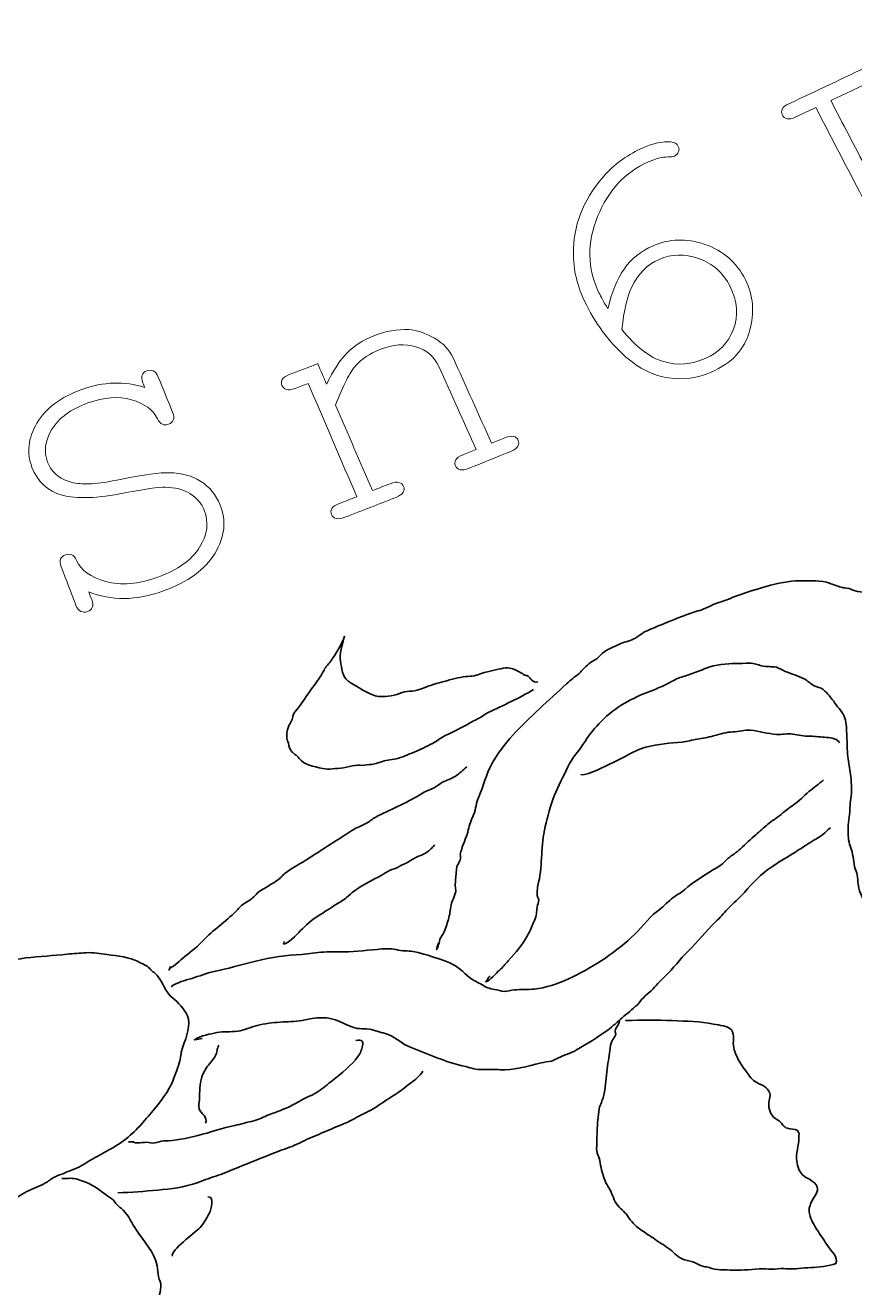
# Model space of a CAD drawing. Header units: millimetres. Extents: x 303.9 to 374.2, y -244.7 to -222.4.
# Drawn here: x 354.12 to 358.68, y -234.69 to -227.77 of the extents above; entities that cross this region are included whole.
import ezdxf

# ---------------------------------------------------------------- set-up
doc = ezdxf.new("R2010")
doc.units = ezdxf.units.MM
doc.header["$MEASUREMENT"] = 0
doc.layers.add('Bottom', color=7, linetype='Continuous', lineweight=0)

# ---------------------------------------------------------------- blocks, each defined once
blk = doc.blocks.new('Block_0')
at = {"layer": 'Bottom', "color": 18, "lineweight": 18, "true_color": 0x000000}
for points, knots in [([(358.7799, -228.6285), (358.8522, -228.7669), (358.9245, -228.9053), (358.9968, -229.0436), (359.0926, -228.9984), (359.1883, -228.9529), (359.2838, -228.907), (359.3038, -228.8974), (359.3198, -228.894), (359.3318, -228.8962), (359.344, -228.899), (359.3531, -228.9053), (359.3588, -228.9163), (359.3644, -228.9265), (359.3646, -228.9372), (359.3596, -228.9483), (359.3549, -228.9594), (359.3422, -228.9698), (359.3223, -228.9793), (359.161, -229.0567), (358.9994, -229.1331), (358.8375, -229.2086), (358.8174, -229.2178), (358.8014, -229.2213), (358.789, -229.2182), (358.7769, -229.2154), (358.768, -229.2086), (358.7627, -229.1983), (358.7567, -229.1873), (358.7568, -229.1767), (358.762, -229.1657), (358.7673, -229.1554), (358.7799, -229.1452), (358.8, -229.1359), (358.8376, -229.1183), (358.8753, -229.1008), (358.9129, -229.0831), (358.7629, -228.7945), (358.6129, -228.506), (358.4629, -228.2175), (358.4262, -228.2347), (358.3894, -228.252), (358.3525, -228.2691), (358.333, -228.2782), (358.3172, -228.2817), (358.3054, -228.2789), (358.2933, -228.2762), (358.2846, -228.2691), (358.2791, -228.2582), (358.2736, -228.2472), (358.2737, -228.2359), (358.2795, -228.2237), (358.2837, -228.2145), (358.2955, -228.2056), (358.315, -228.1964), (358.6159, -228.0563), (358.9155, -227.9127), (359.2137, -227.7656), (359.2586, -227.848), (359.3037, -227.9303), (359.3486, -228.0128), (359.3582, -228.0299), (359.3608, -228.0441), (359.357, -228.0553), (359.3533, -228.0666), (359.3453, -228.075), (359.3339, -228.0808), (359.3214, -228.0871), (359.3092, -228.0881), (359.2976, -228.0846), (359.286, -228.081), (359.2749, -228.0706), (359.2659, -228.0535), (359.2341, -227.995), (359.2023, -227.9365), (359.1705, -227.878), (358.9626, -227.9799), (358.7541, -228.0802), (358.5449, -228.1789), (358.6106, -228.3046), (358.6763, -228.4303), (358.742, -228.556), (358.8409, -228.5094), (358.9397, -228.4624), (359.0382, -228.415), (359.0238, -228.3878), (359.0093, -228.3606), (358.9948, -228.3333), (358.9857, -228.316), (358.9829, -228.3019), (358.9868, -228.2907), (358.9908, -228.2794), (358.9988, -228.2708), (359.0112, -228.2649), (359.0228, -228.2592), (359.0347, -228.2582), (359.0466, -228.2619), (359.0584, -228.2656), (359.0689, -228.2761), (359.0781, -228.2932), (359.12, -228.3716), (359.162, -228.4501), (359.204, -228.5285), (359.2131, -228.5457), (359.2157, -228.5601), (359.2119, -228.5712), (359.2079, -228.5823), (359.2002, -228.5911), (359.1882, -228.5966), (359.1756, -228.6027), (359.1637, -228.6039), (359.1517, -228.6002), (359.14, -228.5966), (359.1291, -228.586), (359.1202, -228.5689), (359.1057, -228.5417), (359.0911, -228.5145), (359.0767, -228.4873), (358.9779, -228.5347), (358.8789, -228.5818), (358.7799, -228.6285)], [0, 0, 0, 0, 1, 1, 1, 2, 2, 2, 3, 3, 3, 4, 4, 4, 5, 5, 5, 6, 6, 6, 7, 7, 7, 8, 8, 8, 9, 9, 9, 10, 10, 10, 11, 11, 11, 12, 12, 12, 13, 13, 13, 14, 14, 14, 15, 15, 15, 16, 16, 16, 17, 17, 17, 18, 18, 18, 19, 19, 19, 20, 20, 20, 21, 21, 21, 22, 22, 22, 23, 23, 23, 24, 24, 24, 25, 25, 25, 26, 26, 26, 27, 27, 27, 28, 28, 28, 29, 29, 29, 30, 30, 30, 31, 31, 31, 32, 32, 32, 33, 33, 33, 34, 34, 34, 35, 35, 35, 36, 36, 36, 37, 37, 37, 38, 38, 38, 39, 39, 39, 40, 40, 40, 40]), ([(357.321, -229.3218), (357.3411, -229.2322), (357.3706, -229.1596), (357.4101, -229.1035), (357.4491, -229.0478), (357.5021, -229.0051), (357.5692, -228.9757), (357.6578, -228.9368), (357.7526, -228.9344), (357.8533, -228.9683), (357.9543, -229.0028), (358.0285, -229.0669), (358.076, -229.1623), (358.1195, -229.2493), (358.1274, -229.3435), (358.0993, -229.444), (358.0713, -229.5451), (358.001, -229.6205), (357.8884, -229.6698), (357.8151, -229.7021), (357.737, -229.7123), (357.6542, -229.7009), (357.5721, -229.6892), (357.493, -229.6507), (357.4181, -229.5847), (357.3248, -229.5026), (357.2498, -229.4), (357.1914, -229.2769), (357.1475, -229.1844), (357.1279, -229.0894), (357.1317, -228.9918), (357.1342, -228.9167), (357.1511, -228.8448), (357.1811, -228.7752), (357.2117, -228.7063), (357.2547, -228.6417), (357.3099, -228.5815), (357.3659, -228.5217), (357.4335, -228.4737), (357.5147, -228.4377), (357.5696, -228.4134), (357.6201, -228.4029), (357.6665, -228.4062), (357.6865, -228.4078), (357.7004, -228.4159), (357.7073, -228.4305), (357.7126, -228.441), (357.7132, -228.4513), (357.7094, -228.4612), (357.7055, -228.471), (357.698, -228.4784), (357.6869, -228.4834), (357.6783, -228.4872), (357.667, -228.4888), (357.6521, -228.4882), (357.6195, -228.4887), (357.5833, -228.4977), (357.5434, -228.5154), (357.4157, -228.5719), (357.3229, -228.6721), (357.2645, -228.8154), (357.2055, -228.9597), (357.2077, -229.0986), (357.272, -229.234), (357.2812, -229.2533), (357.2975, -229.2825), (357.321, -229.3218)], [0, 0, 0, 0, 1, 1, 1, 2, 2, 2, 3, 3, 3, 4, 4, 4, 5, 5, 5, 6, 6, 6, 7, 7, 7, 8, 8, 8, 9, 9, 9, 10, 10, 10, 11, 11, 11, 12, 12, 12, 13, 13, 13, 14, 14, 14, 15, 15, 15, 16, 16, 16, 17, 17, 17, 18, 18, 18, 19, 19, 19, 20, 20, 20, 21, 21, 21, 22, 22, 22, 22]), ([(357.3982, -229.4357), (357.4743, -229.5313), (357.5507, -229.59), (357.6277, -229.6118), (357.704, -229.6339), (357.7801, -229.6282), (357.8547, -229.5954), (357.9302, -229.5624), (357.9819, -229.5087), (358.0105, -229.4339), (358.0381, -229.3595), (358.0325, -229.2812), (357.992, -229.1999), (357.9545, -229.1236), (357.8964, -229.0725), (357.8188, -229.0461), (357.741, -229.0196), (357.669, -229.0211), (357.6019, -229.0505), (357.5376, -229.0787), (357.4872, -229.1301), (357.4507, -229.2045), (357.4261, -229.254), (357.4091, -229.331), (357.3982, -229.4357)], [0, 0, 0, 0, 1, 1, 1, 2, 2, 2, 3, 3, 3, 4, 4, 4, 5, 5, 5, 6, 6, 6, 7, 7, 7, 8, 8, 8, 8]), ([(355.7271, -229.6228), (355.7434, -229.6606), (355.7597, -229.6983), (355.776, -229.7361), (355.8126, -229.6602), (355.8498, -229.6027), (355.8884, -229.5638), (355.9271, -229.525), (355.9765, -229.4937), (356.0357, -229.47), (356.0997, -229.4445), (356.1636, -229.4332), (356.2272, -229.4362), (356.2726, -229.439), (356.3195, -229.4548), (356.3686, -229.4834), (356.4171, -229.5123), (356.4515, -229.5478), (356.4709, -229.591), (356.5414, -229.7471), (356.6117, -229.9033), (356.6821, -230.0595), (356.7063, -230.0497), (356.7303, -230.0398), (356.7544, -230.0301), (356.7747, -230.0217), (356.7909, -230.0193), (356.8027, -230.0221), (356.8149, -230.0255), (356.823, -230.0326), (356.8282, -230.0439), (356.8328, -230.0544), (356.8327, -230.0651), (356.8271, -230.0758), (356.8214, -230.0865), (356.8083, -230.096), (356.7881, -230.1044), (356.7116, -230.1356), (356.6351, -230.1667), (356.5585, -230.1975), (356.5375, -230.206), (356.5206, -230.2086), (356.5089, -230.205), (356.4968, -230.2014), (356.4884, -230.1943), (356.4837, -230.1837), (356.4788, -230.1723), (356.4793, -230.1618), (356.4849, -230.1511), (356.4908, -230.1411), (356.5041, -230.1316), (356.5253, -230.123), (356.549, -230.1134), (356.5728, -230.1038), (356.5966, -230.0942), (356.5284, -229.9421), (356.4602, -229.7899), (356.392, -229.6377), (356.3683, -229.585), (356.3265, -229.5494), (356.267, -229.5308), (356.2072, -229.5116), (356.1409, -229.5169), (356.068, -229.546), (356.0125, -229.5681), (355.9687, -229.5972), (355.9364, -229.6333), (355.9043, -229.6693), (355.8673, -229.7415), (355.8252, -229.8502), (355.8928, -230.0068), (355.9603, -230.1634), (356.0279, -230.32), (356.0603, -230.3073), (356.0928, -230.2947), (356.1251, -230.282), (356.1455, -230.274), (356.1617, -230.2718), (356.1735, -230.2748), (356.1854, -230.2784), (356.1937, -230.2856), (356.1987, -230.2969), (356.2034, -230.3076), (356.2026, -230.3183), (356.197, -230.3289), (356.1912, -230.3396), (356.1779, -230.3487), (356.1576, -230.3568), (356.0641, -230.3935), (355.9704, -230.4299), (355.8767, -230.4659), (355.8562, -230.4739), (355.8399, -230.4758), (355.828, -230.4722), (355.816, -230.4684), (355.808, -230.4613), (355.8032, -230.4505), (355.7986, -230.4392), (355.7991, -230.4285), (355.8049, -230.418), (355.8109, -230.4081), (355.8244, -230.3987), (355.8447, -230.3909), (355.8771, -230.3784), (355.9096, -230.3659), (355.942, -230.3534), (355.853, -230.1461), (355.7642, -229.9388), (355.6752, -229.7315), (355.6514, -229.7407), (355.6275, -229.7499), (355.6036, -229.7591), (355.5835, -229.7668), (355.5674, -229.7689), (355.5557, -229.7651), (355.5439, -229.7611), (355.5357, -229.7538), (355.5308, -229.7424), (355.5263, -229.7317), (355.5269, -229.7211), (355.5325, -229.7106), (355.5383, -229.7001), (355.5511, -229.691), (355.5712, -229.6832), (355.6232, -229.6632), (355.6753, -229.6431), (355.7271, -229.6228)], [0, 0, 0, 0, 1, 1, 1, 2, 2, 2, 3, 3, 3, 4, 4, 4, 5, 5, 5, 6, 6, 6, 7, 7, 7, 8, 8, 8, 9, 9, 9, 10, 10, 10, 11, 11, 11, 12, 12, 12, 13, 13, 13, 14, 14, 14, 15, 15, 15, 16, 16, 16, 17, 17, 17, 18, 18, 18, 19, 19, 19, 20, 20, 20, 21, 21, 21, 22, 22, 22, 23, 23, 23, 24, 24, 24, 25, 25, 25, 26, 26, 26, 27, 27, 27, 28, 28, 28, 29, 29, 29, 30, 30, 30, 31, 31, 31, 32, 32, 32, 33, 33, 33, 34, 34, 34, 35, 35, 35, 36, 36, 36, 37, 37, 37, 38, 38, 38, 39, 39, 39, 40, 40, 40, 41, 41, 41, 42, 42, 42, 42]), ([(354.7775, -229.7536), (354.7741, -229.7452), (354.7707, -229.7368), (354.7673, -229.7284), (354.7603, -229.7105), (354.7585, -229.6962), (354.7633, -229.6854), (354.7676, -229.675), (354.7761, -229.6673), (354.7891, -229.6626), (354.802, -229.6579), (354.8134, -229.6581), (354.8243, -229.663), (354.8354, -229.668), (354.8446, -229.6794), (354.8518, -229.6974), (354.878, -229.7615), (354.9042, -229.8255), (354.9303, -229.8896), (354.9377, -229.9075), (354.9388, -229.9218), (354.9343, -229.9325), (354.9296, -229.9432), (354.9212, -229.9508), (354.9084, -229.9555), (354.8963, -229.96), (354.8847, -229.96), (354.874, -229.9557), (354.8634, -229.9514), (354.8545, -229.9411), (354.8472, -229.9253), (354.8236, -229.8762), (354.7759, -229.8416), (354.7051, -229.8213), (354.6339, -229.8012), (354.5542, -229.807), (354.4656, -229.8388), (354.3721, -229.8721), (354.3062, -229.9203), (354.2679, -229.9828), (354.2293, -230.0453), (354.2214, -230.1056), (354.244, -230.1641), (354.2559, -230.1943), (354.2742, -230.219), (354.2994, -230.2382), (354.3247, -230.2574), (354.3529, -230.27), (354.385, -230.2765), (354.4166, -230.2825), (354.4508, -230.2849), (354.487, -230.2823), (354.5234, -230.2803), (354.5782, -230.2718), (354.6515, -230.2571), (354.7745, -230.2323), (354.8614, -230.2202), (354.9125, -230.2214), (354.981, -230.2233), (355.0385, -230.2391), (355.0858, -230.2694), (355.1332, -230.2997), (355.1682, -230.3427), (355.1913, -230.3989), (355.2266, -230.4851), (355.2173, -230.5733), (355.1632, -230.6628), (355.1092, -230.7529), (355.0144, -230.8221), (354.88, -230.8704), (354.729, -230.9246), (354.5917, -230.9259), (354.4695, -230.8748), (354.4751, -230.8892), (354.4807, -230.9037), (354.4863, -230.9182), (354.4933, -230.9364), (354.4941, -230.9508), (354.4893, -230.9613), (354.4843, -230.972), (354.4755, -230.9795), (354.4624, -230.984), (354.4499, -230.9884), (354.4382, -230.988), (354.4268, -230.9831), (354.4155, -230.9782), (354.4063, -230.9665), (354.3994, -230.9485), (354.3724, -230.8785), (354.3456, -230.8085), (354.3186, -230.7385), (354.3114, -230.7199), (354.3101, -230.7052), (354.3153, -230.6945), (354.3199, -230.6841), (354.329, -230.6765), (354.3419, -230.6719), (354.3543, -230.6677), (354.3656, -230.6677), (354.3767, -230.6721), (354.387, -230.6766), (354.3961, -230.6869), (354.403, -230.703), (354.428, -230.7572), (354.4812, -230.7961), (354.5632, -230.8187), (354.6455, -230.8419), (354.7412, -230.8336), (354.8499, -230.7946), (354.9586, -230.7556), (355.0347, -230.7007), (355.0787, -230.6304), (355.122, -230.5603), (355.1305, -230.4926), (355.1042, -230.428), (355.0881, -230.3885), (355.062, -230.358), (355.0254, -230.3353), (354.9891, -230.3135), (354.9439, -230.3019), (354.8897, -230.301), (354.852, -230.3003), (354.7783, -230.311), (354.6686, -230.3324), (354.5181, -230.3623), (354.403, -230.3661), (354.3235, -230.3448), (354.2438, -230.3234), (354.189, -230.2722), (354.158, -230.1921), (354.1273, -230.1126), (354.1365, -230.0318), (354.1852, -229.9496), (354.234, -229.8675), (354.3164, -229.8057), (354.4325, -229.7641), (354.5507, -229.7218), (354.6651, -229.7182), (354.7775, -229.7536)], [0, 0, 0, 0, 1, 1, 1, 2, 2, 2, 3, 3, 3, 4, 4, 4, 5, 5, 5, 6, 6, 6, 7, 7, 7, 8, 8, 8, 9, 9, 9, 10, 10, 10, 11, 11, 11, 12, 12, 12, 13, 13, 13, 14, 14, 14, 15, 15, 15, 16, 16, 16, 17, 17, 17, 18, 18, 18, 19, 19, 19, 20, 20, 20, 21, 21, 21, 22, 22, 22, 23, 23, 23, 24, 24, 24, 25, 25, 25, 26, 26, 26, 27, 27, 27, 28, 28, 28, 29, 29, 29, 30, 30, 30, 31, 31, 31, 32, 32, 32, 33, 33, 33, 34, 34, 34, 35, 35, 35, 36, 36, 36, 37, 37, 37, 38, 38, 38, 39, 39, 39, 40, 40, 40, 41, 41, 41, 42, 42, 42, 43, 43, 43, 44, 44, 44, 45, 45, 45, 46, 46, 46, 46])]:
    blk.add_open_spline(points, degree=3, knots=knots, dxfattribs=at)

msp = doc.modelspace()

# ---------------------------------------------------------------- linework, layer by layer
at = {"layer": 'Bottom', "color": 18, "lineweight": 35, "true_color": 0x000000}
for points, knots in [([(359.6813, -232.8303), (359.6521, -232.83), (359.6428, -232.8141), (359.6244, -232.8025), (359.6105, -232.7937), (359.5919, -232.7889), (359.5787, -232.7793), (359.5659, -232.77), (359.5542, -232.7597), (359.5394, -232.7514), (359.5173, -232.7391), (359.5108, -232.723), (359.496, -232.7048), (359.4859, -232.6924), (359.47, -232.6878), (359.4591, -232.6761), (359.4445, -232.6604), (359.4384, -232.649), (359.4203, -232.6371), (359.4041, -232.6264), (359.4004, -232.6073), (359.388, -232.5936), (359.3726, -232.5764), (359.3452, -232.5745), (359.3293, -232.557), (359.3181, -232.5446), (359.3019, -232.5394), (359.2914, -232.5262), (359.2805, -232.5126), (359.271, -232.4981), (359.2598, -232.4851), (359.2361, -232.4573), (359.2449, -232.4135), (359.2359, -232.3777), (359.2268, -232.3413), (359.2137, -232.3055), (359.2031, -232.2695), (359.1978, -232.2516), (359.1845, -232.2393), (359.1759, -232.2233), (359.1654, -232.2039), (359.1694, -232.1791), (359.1629, -232.1574), (359.1577, -232.1399), (359.1558, -232.1194), (359.1486, -232.103), (359.1422, -232.0882), (359.1272, -232.078), (359.1205, -232.0632), (359.113, -232.0463), (359.1176, -232.0241), (359.1166, -232.0046), (359.1153, -231.9807), (359.1141, -231.9557), (359.1148, -231.931), (359.1162, -231.8851), (359.1356, -231.8354), (359.1442, -231.788), (359.1532, -231.7384), (359.1807, -231.6868), (359.1959, -231.6363), (359.223, -231.5458), (359.2235, -231.454), (359.1977, -231.3801), (359.1745, -231.3138), (359.1551, -231.2441), (359.1441, -231.1712), (359.1383, -231.1331), (359.1311, -231.0991), (359.1103, -231.068), (359.091, -231.0393), (359.0773, -230.999), (359.0473, -230.9788), (359.0329, -230.9691), (359.0227, -230.959), (359.0095, -230.9476), (358.9927, -230.9332), (358.9747, -230.9294), (358.9503, -230.9242), (358.904, -230.9143), (358.8687, -230.8924), (358.8191, -230.8863), (358.7695, -230.8801), (358.7185, -230.8822), (358.674, -230.8681), (358.6566, -230.8625), (358.6545, -230.8568), (358.6316, -230.8548), (358.6171, -230.8536), (358.613, -230.853), (358.6019, -230.85), (358.5781, -230.8435), (358.5587, -230.8361), (358.5377, -230.8277), (358.4967, -230.8112), (358.4266, -230.8153), (358.3743, -230.8153), (358.3154, -230.8153), (358.2549, -230.8273), (358.1907, -230.8459), (358.1343, -230.8621), (358.0809, -230.8775), (358.0242, -230.8988), (357.9967, -230.909), (357.9705, -230.9222), (357.9425, -230.93), (357.9093, -230.9392), (357.8894, -230.9511), (357.8574, -230.9653), (357.8319, -230.9765), (357.7987, -230.985), (357.7719, -230.9943), (357.7434, -231.0042), (357.7198, -231.012), (357.6911, -231.0245), (357.6393, -231.0469), (357.5869, -231.0654), (357.5357, -231.0891), (357.5098, -231.1011), (357.4882, -231.1212), (357.4628, -231.1338), (357.4363, -231.1469), (357.408, -231.1514), (357.3813, -231.1639), (357.3574, -231.1751), (357.324, -231.1885), (357.3012, -231.204), (357.2844, -231.2154), (357.2763, -231.2294), (357.2612, -231.2415), (357.2506, -231.25), (357.2365, -231.2551), (357.2256, -231.2632), (357.2014, -231.281), (357.1839, -231.3039), (357.1627, -231.3228), (357.1394, -231.3435), (357.116, -231.3584), (357.0934, -231.38), (357.0454, -231.426), (356.9937, -231.4715), (356.9452, -231.517), (356.842, -231.614), (356.7448, -231.7071), (356.6839, -231.8189), (356.6499, -231.8814), (356.6393, -231.9376), (356.6118, -231.9999), (356.5969, -232.0336), (356.5966, -232.065), (356.5833, -232.0985), (356.5712, -232.129), (356.56, -232.153), (356.5544, -232.1824), (356.5481, -232.2157), (356.5285, -232.251), (356.5187, -232.285), (356.5154, -232.2966), (356.5116, -232.3059), (356.51, -232.317), (356.513, -232.3259), (356.5129, -232.3359), (356.5098, -232.3468), (356.5045, -232.3569), (356.4992, -232.367), (356.4939, -232.3771), (356.4867, -232.4017), (356.4881, -232.4277), (356.4847, -232.4519), (356.483, -232.4638), (356.4832, -232.4769), (356.4828, -232.4883), (356.4824, -232.4974), (356.4868, -232.5118), (356.4849, -232.521), (356.4794, -232.5489), (356.4607, -232.5762), (356.4577, -232.6044), (356.4548, -232.6316), (356.4505, -232.6558), (356.442, -232.6837), (356.4338, -232.7105), (356.4283, -232.7341), (356.409, -232.7626), (356.3904, -232.7901), (356.3955, -232.8124), (356.3804, -232.8387), (356.3804, -232.8277), (356.3876, -232.8168), (356.3867, -232.8063)], [0, 0, 0, 0, 1, 1, 1, 2, 2, 2, 3, 3, 3, 4, 4, 4, 5, 5, 5, 6, 6, 6, 7, 7, 7, 8, 8, 8, 9, 9, 9, 10, 10, 10, 11, 11, 11, 12, 12, 12, 13, 13, 13, 14, 14, 14, 15, 15, 15, 16, 16, 16, 17, 17, 17, 18, 18, 18, 19, 19, 19, 20, 20, 20, 21, 21, 21, 22, 22, 22, 23, 23, 23, 24, 24, 24, 25, 25, 25, 26, 26, 26, 27, 27, 27, 28, 28, 28, 29, 29, 29, 30, 30, 30, 31, 31, 31, 32, 32, 32, 33, 33, 33, 34, 34, 34, 35, 35, 35, 36, 36, 36, 37, 37, 37, 38, 38, 38, 39, 39, 39, 40, 40, 40, 41, 41, 41, 42, 42, 42, 43, 43, 43, 44, 44, 44, 45, 45, 45, 46, 46, 46, 47, 47, 47, 48, 48, 48, 49, 49, 49, 50, 50, 50, 51, 51, 51, 52, 52, 52, 53, 53, 53, 54, 54, 54, 55, 55, 55, 56, 56, 56, 57, 57, 57, 58, 58, 58, 59, 59, 59, 60, 60, 60, 61, 61, 61, 62, 62, 62, 63, 63, 63, 63]), ([(356.9369, -231.3701), (356.9057, -231.3773), (356.897, -231.3472), (356.8823, -231.338), (356.875, -231.3335), (356.8659, -231.3342), (356.8582, -231.329), (356.8507, -231.324), (356.8452, -231.3205), (356.8366, -231.3159), (356.8178, -231.3057), (356.7994, -231.2945), (356.7712, -231.2929), (356.7414, -231.2911), (356.6952, -231.3077), (356.6604, -231.3139), (356.6351, -231.3184), (356.6137, -231.3294), (356.5881, -231.3357), (356.5723, -231.3396), (356.5556, -231.339), (356.541, -231.3405), (356.503, -231.3446), (356.4621, -231.3565), (356.4209, -231.367), (356.3862, -231.3759), (356.3475, -231.3882), (356.3119, -231.4017), (356.2926, -231.409), (356.2777, -231.4145), (356.2593, -231.4182), (356.2397, -231.4222), (356.2238, -231.42), (356.2045, -231.4245), (356.1862, -231.4287), (356.1659, -231.4398), (356.1469, -231.4434), (356.1268, -231.4471), (356.1021, -231.4499), (356.0838, -231.4507), (356.0531, -231.4519), (356.0282, -231.442), (356.0079, -231.4324), (355.9875, -231.4228), (355.9693, -231.4109), (355.9514, -231.3998), (355.9328, -231.3882), (355.9118, -231.3778), (355.8942, -231.3651), (355.8616, -231.3414), (355.8597, -231.2943), (355.8522, -231.2565), (355.8446, -231.2183), (355.8619, -231.1682), (355.8746, -231.1195), (355.8642, -231.1509), (355.8427, -231.1887), (355.8214, -231.2222), (355.8098, -231.2405), (355.7955, -231.26), (355.7803, -231.2783), (355.7629, -231.2992), (355.7594, -231.3107), (355.7476, -231.3306), (355.7301, -231.3601), (355.7037, -231.3938), (355.6819, -231.4244), (355.6569, -231.4594), (355.6345, -231.495), (355.6059, -231.5297), (355.5867, -231.5531), (355.5947, -231.5527), (355.5868, -231.5754), (355.5816, -231.5903), (355.5691, -231.606), (355.5643, -231.6209), (355.5557, -231.6472), (355.5545, -231.6744), (355.5619, -231.6933), (355.5687, -231.7109), (355.5683, -231.7284), (355.579, -231.7446), (355.5916, -231.7637), (355.6126, -231.7719), (355.626, -231.7899), (355.6514, -231.8242), (355.7027, -231.8334), (355.7549, -231.8449), (355.7877, -231.8521), (355.8268, -231.8451), (355.869, -231.8405), (355.8896, -231.8382), (355.9127, -231.8302), (355.9323, -231.8278), (355.9505, -231.8255), (355.9638, -231.8297), (355.9838, -231.8263), (356.0017, -231.8232), (356.0203, -231.8242), (356.0386, -231.8198), (356.0651, -231.8133), (356.0852, -231.8032), (356.1119, -231.7996), (356.1423, -231.7955), (356.1742, -231.7906), (356.2068, -231.776), (356.241, -231.7607), (356.2734, -231.7512), (356.3066, -231.7329), (356.324, -231.7232), (356.34, -231.7169), (356.3579, -231.7076), (356.3836, -231.6943), (356.4054, -231.675), (356.4317, -231.6628), (356.4688, -231.6455), (356.5087, -231.6255), (356.5459, -231.6046), (356.5695, -231.5912), (356.59, -231.5809), (356.6142, -231.5681), (356.6315, -231.5591), (356.6466, -231.5462), (356.6639, -231.5377), (356.7466, -231.4968), (356.8323, -231.4615), (356.9127, -231.4107)], [0, 0, 0, 0, 1, 1, 1, 2, 2, 2, 3, 3, 3, 4, 4, 4, 5, 5, 5, 6, 6, 6, 7, 7, 7, 8, 8, 8, 9, 9, 9, 10, 10, 10, 11, 11, 11, 12, 12, 12, 13, 13, 13, 14, 14, 14, 15, 15, 15, 16, 16, 16, 17, 17, 17, 18, 18, 18, 19, 19, 19, 20, 20, 20, 21, 21, 21, 22, 22, 22, 23, 23, 23, 24, 24, 24, 25, 25, 25, 26, 26, 26, 27, 27, 27, 28, 28, 28, 29, 29, 29, 30, 30, 30, 31, 31, 31, 32, 32, 32, 33, 33, 33, 34, 34, 34, 35, 35, 35, 36, 36, 36, 37, 37, 37, 38, 38, 38, 39, 39, 39, 40, 40, 40, 41, 41, 41, 42, 42, 42, 42]), ([(359.4724, -233.1333), (359.4253, -233.1339), (359.3762, -233.1346), (359.3345, -233.1263), (359.3131, -233.122), (359.2973, -233.106), (359.2813, -233.0962), (359.2673, -233.0876), (359.2535, -233.0793), (359.2394, -233.0709), (359.2101, -233.0535), (359.1756, -233.0402), (359.1444, -233.025), (359.1092, -233.0079), (359.0773, -232.9876), (359.0411, -232.9722), (359.0062, -232.9573), (358.9854, -232.9308), (358.9519, -232.915), (358.9199, -232.8999), (358.8923, -232.8784), (358.8655, -232.8594), (358.8093, -232.8197), (358.7632, -232.7753), (358.7501, -232.7073), (358.744, -232.6752), (358.7344, -232.6436), (358.7328, -232.6103), (358.7309, -232.5693), (358.7096, -232.5388), (358.6991, -232.5022), (358.6904, -232.4721), (358.6964, -232.4359), (358.6842, -232.4083), (358.6697, -232.3754), (358.6712, -232.3384), (358.662, -232.3033), (358.6541, -232.2728), (358.6416, -232.2471), (358.6405, -232.2135), (358.6391, -232.1747), (358.6418, -232.1378), (358.6474, -232.0978), (358.6497, -232.0818), (358.6506, -232.0638), (358.6507, -232.0481), (358.6508, -232.031), (358.6561, -232.0133), (358.6572, -231.9963), (358.6596, -231.9577), (358.6584, -231.9136), (358.6529, -231.8769), (358.6481, -231.8453), (358.6429, -231.8127), (358.639, -231.7801), (358.6346, -231.7429), (358.6353, -231.7051), (358.633, -231.6673), (358.631, -231.6344), (358.6324, -231.5976), (358.623, -231.5679), (358.6136, -231.5381), (358.585, -231.5119), (358.568, -231.4864), (358.5494, -231.4584), (358.5277, -231.4339), (358.5023, -231.4116), (358.4904, -231.4012), (358.4682, -231.3977), (358.453, -231.3904), (358.4314, -231.38), (358.4203, -231.3635), (358.399, -231.3531), (358.3656, -231.3368), (358.3295, -231.3257), (358.2938, -231.3117), (358.2775, -231.3053), (358.2639, -231.2932), (358.246, -231.2891), (358.2208, -231.2833), (358.1909, -231.2888), (358.1656, -231.2818), (358.1416, -231.2752), (358.1268, -231.2671), (358.0987, -231.2673), (358.0733, -231.2674), (358.0476, -231.2682), (358.0222, -231.2684), (357.9753, -231.2686), (357.9117, -231.2746), (357.8604, -231.2948), (357.8331, -231.3055), (357.8056, -231.3153), (357.7785, -231.3258), (357.7554, -231.3348), (357.73, -231.3401), (357.7081, -231.3491), (357.6824, -231.3598), (357.6575, -231.3768), (357.6315, -231.388), (357.6051, -231.3994), (357.5826, -231.4109), (357.5551, -231.421), (357.4532, -231.4584), (357.3605, -231.5074), (357.285, -231.5859), (357.2495, -231.623), (357.2198, -231.6549), (357.1954, -231.6962), (357.167, -231.7443), (357.1226, -231.788), (357.1007, -231.8362), (357.077, -231.8886), (357.0472, -231.9421), (357.0265, -231.9943), (357.0037, -232.0517), (356.9919, -232.1078), (356.9772, -232.1639), (356.9494, -232.2705), (356.9643, -232.365), (356.9404, -232.4696), (356.9354, -232.4917), (356.9307, -232.521), (356.9323, -232.5419), (356.933, -232.5508), (356.941, -232.557), (356.9413, -232.5661), (356.9416, -232.578), (356.9337, -232.5933), (356.9321, -232.6058), (356.9286, -232.6317), (356.9299, -232.6513), (356.9173, -232.6794), (356.9047, -232.7074), (356.8952, -232.7336), (356.8799, -232.7614), (356.8511, -232.8136), (356.8165, -232.8525), (356.7731, -232.901), (356.7566, -232.9195), (356.7436, -232.9362), (356.7243, -232.9535), (356.7083, -232.9677), (356.6702, -233.0105), (356.6514, -233.0167), (356.6582, -233.0047), (356.6636, -232.9936), (356.6744, -232.9827)], [0, 0, 0, 0, 1, 1, 1, 2, 2, 2, 3, 3, 3, 4, 4, 4, 5, 5, 5, 6, 6, 6, 7, 7, 7, 8, 8, 8, 9, 9, 9, 10, 10, 10, 11, 11, 11, 12, 12, 12, 13, 13, 13, 14, 14, 14, 15, 15, 15, 16, 16, 16, 17, 17, 17, 18, 18, 18, 19, 19, 19, 20, 20, 20, 21, 21, 21, 22, 22, 22, 23, 23, 23, 24, 24, 24, 25, 25, 25, 26, 26, 26, 27, 27, 27, 28, 28, 28, 29, 29, 29, 30, 30, 30, 31, 31, 31, 32, 32, 32, 33, 33, 33, 34, 34, 34, 35, 35, 35, 36, 36, 36, 37, 37, 37, 38, 38, 38, 39, 39, 39, 40, 40, 40, 41, 41, 41, 42, 42, 42, 43, 43, 43, 44, 44, 44, 45, 45, 45, 46, 46, 46, 47, 47, 47, 48, 48, 48, 49, 49, 49, 49]), ([(358.5927, -231.7037), (358.5872, -231.6843), (358.5457, -231.6752), (358.5222, -231.6741), (358.4919, -231.6726), (358.4637, -231.6681), (358.4328, -231.6681), (358.3953, -231.6682), (358.3687, -231.6618), (358.3353, -231.6561), (358.3079, -231.6514), (358.2751, -231.6604), (358.2477, -231.658), (358.1982, -231.6537), (358.1529, -231.6404), (358.1038, -231.6348), (358.0734, -231.6313), (358.0389, -231.6429), (358.007, -231.644), (357.9713, -231.6451), (357.9394, -231.6557), (357.9017, -231.666), (357.8681, -231.6751), (357.843, -231.6797), (357.811, -231.6839), (357.7832, -231.6876), (357.7556, -231.6988), (357.7281, -231.7005), (357.6626, -231.7044), (357.5991, -231.7105), (357.5296, -231.7287), (357.4673, -231.745), (357.4077, -231.7862), (357.3495, -231.8119), (357.2972, -231.835), (357.2254, -231.8778), (357.1728, -231.8802)], [0, 0, 0, 0, 1, 1, 1, 2, 2, 2, 3, 3, 3, 4, 4, 4, 5, 5, 5, 6, 6, 6, 7, 7, 7, 8, 8, 8, 9, 9, 9, 10, 10, 10, 11, 11, 11, 12, 12, 12, 12]), ([(356.5458, -231.8359), (356.5232, -231.8549), (356.5083, -231.8719), (356.4813, -231.8882), (356.4583, -231.9021), (356.4363, -231.9079), (356.413, -231.9203), (356.3968, -231.9288), (356.3824, -231.9433), (356.3661, -231.9513), (356.343, -231.9626), (356.3269, -231.9654), (356.3035, -231.9799), (356.2238, -232.0294), (356.1403, -232.0664), (356.058, -232.1047), (356.0422, -232.1121), (356.0225, -232.1278), (356.0076, -232.1374), (355.9834, -232.1531), (355.9708, -232.1579), (355.9466, -232.1683), (355.9173, -232.1807), (355.8887, -232.2029), (355.8615, -232.2203), (355.7937, -232.2636), (355.726, -232.3069), (355.6582, -232.3502), (355.6245, -232.3717), (355.5802, -232.3943), (355.5494, -232.4192), (355.533, -232.4325), (355.5247, -232.4453), (355.5067, -232.4579), (355.4906, -232.4691), (355.4726, -232.4794), (355.456, -232.49), (355.4391, -232.5009), (355.4136, -232.5134), (355.3985, -232.5263), (355.3868, -232.5362), (355.3801, -232.5475), (355.3682, -232.5573), (355.3496, -232.5725), (355.3266, -232.581), (355.3082, -232.5975), (355.2941, -232.61), (355.2823, -232.6267), (355.2684, -232.6393), (355.2074, -232.6948), (355.1422, -232.742), (355.0854, -232.801), (355.0568, -232.8308), (355.0216, -232.8597), (354.9871, -232.8851), (354.9701, -232.8976), (354.9607, -232.9105), (354.9446, -232.9234), (354.9317, -232.9338), (354.9157, -232.9365), (354.9097, -232.9512), (354.9155, -232.9439), (354.9175, -232.937), (354.9154, -232.9309)], [0, 0, 0, 0, 1, 1, 1, 2, 2, 2, 3, 3, 3, 4, 4, 4, 5, 5, 5, 6, 6, 6, 7, 7, 7, 8, 8, 8, 9, 9, 9, 10, 10, 10, 11, 11, 11, 12, 12, 12, 13, 13, 13, 14, 14, 14, 15, 15, 15, 16, 16, 16, 17, 17, 17, 18, 18, 18, 19, 19, 19, 20, 20, 20, 21, 21, 21, 21]), ([(358.5058, -231.9076), (358.4792, -231.9305), (358.452, -231.9497), (358.4253, -231.972), (358.397, -231.9956), (358.371, -232.0242), (358.3408, -232.045), (358.3141, -232.0635), (358.2957, -232.0759), (358.2726, -232.0966), (358.2496, -232.1173), (358.2212, -232.1311), (358.1982, -232.1518), (358.1769, -232.171), (358.155, -232.1892), (358.1332, -232.2083), (358.1043, -232.2335), (358.0783, -232.2593), (358.0492, -232.2854), (358.0257, -232.3066), (358.0061, -232.3191), (357.9804, -232.3383), (357.9675, -232.348), (357.9611, -232.358), (357.9495, -232.3681), (357.934, -232.3817), (357.9127, -232.3926), (357.8949, -232.4039), (357.8421, -232.4376), (357.7879, -232.4691), (357.7435, -232.509), (357.7217, -232.5285), (357.6938, -232.541), (357.6711, -232.56), (357.6431, -232.5833), (357.6212, -232.607), (357.5925, -232.6287), (357.5361, -232.6714), (357.5006, -232.7289), (357.4494, -232.7734), (357.3969, -232.819), (357.3451, -232.8613), (357.2846, -232.8999), (357.1716, -232.9722), (357.0401, -233.0419), (356.9171, -233.0556), (356.8781, -233.06), (356.8435, -233.0583), (356.8072, -233.0591), (356.79, -233.0595), (356.7682, -233.0698), (356.7516, -233.069), (356.7335, -233.0681), (356.7166, -233.0591), (356.6977, -233.0574), (356.6716, -233.055), (356.6497, -233.0439), (356.63, -233.0323), (356.607, -233.0187), (356.5806, -233.0074), (356.5603, -232.9915), (356.5262, -232.9648), (356.4988, -232.9309), (356.4537, -232.9124), (356.4015, -232.8909), (356.3469, -232.8744), (356.2892, -232.8581), (356.2645, -232.8511), (356.237, -232.8466), (356.2083, -232.8462), (356.1725, -232.8458), (356.1429, -232.8321), (356.1061, -232.8339), (356.0375, -232.8371), (355.9644, -232.8494), (355.8957, -232.8504), (355.8504, -232.851), (355.8049, -232.8517), (355.7597, -232.8522), (355.7188, -232.8526), (355.6782, -232.864), (355.6392, -232.866), (355.5612, -232.8701), (355.4697, -232.881), (355.3876, -232.9019), (355.3096, -232.9218), (355.2311, -232.9447), (355.1563, -232.9594), (355.118, -232.9669), (355.0749, -232.9859), (355.0355, -232.9971), (355.0012, -233.0067), (354.9519, -233.0189), (354.9217, -233.0434)], [0, 0, 0, 0, 1, 1, 1, 2, 2, 2, 3, 3, 3, 4, 4, 4, 5, 5, 5, 6, 6, 6, 7, 7, 7, 8, 8, 8, 9, 9, 9, 10, 10, 10, 11, 11, 11, 12, 12, 12, 13, 13, 13, 14, 14, 14, 15, 15, 15, 16, 16, 16, 17, 17, 17, 18, 18, 18, 19, 19, 19, 20, 20, 20, 21, 21, 21, 22, 22, 22, 23, 23, 23, 24, 24, 24, 25, 25, 25, 26, 26, 26, 27, 27, 27, 28, 28, 28, 29, 29, 29, 30, 30, 30, 31, 31, 31, 31]), ([(358.5431, -232.1698), (358.5255, -232.1815), (358.5163, -232.1956), (358.5007, -232.208), (358.4849, -232.2205), (358.4627, -232.2318), (358.4457, -232.2427), (358.4198, -232.2591), (358.394, -232.2757), (358.3682, -232.2922), (358.3126, -232.3277), (358.2538, -232.3615), (358.2001, -232.3994), (358.1405, -232.4413), (358.1002, -232.494), (358.0531, -232.5439), (358.0292, -232.5692), (358.0012, -232.5922), (357.9775, -232.6172), (357.9557, -232.6402), (357.9365, -232.6644), (357.9128, -232.6865), (357.8574, -232.7384), (357.8152, -232.7938), (357.7618, -232.8469), (357.7167, -232.8918), (357.6821, -232.9406), (357.634, -232.9863), (357.6068, -233.012), (357.5846, -233.0398), (357.5582, -233.0654), (357.5445, -233.0787), (357.5296, -233.0902), (357.5157, -233.1031), (357.5019, -233.1158), (357.4941, -233.1304), (357.481, -233.1432), (357.4567, -233.1668), (357.4251, -233.1898), (357.3993, -233.2134), (357.3759, -233.2349), (357.3463, -233.261), (357.3198, -233.2806), (357.2684, -233.3187), (357.2045, -233.3567), (357.1491, -233.3894), (357.1174, -233.4081), (357.0823, -233.4172), (357.0492, -233.4328), (357.0341, -233.4399), (357.0259, -233.4461), (357.0103, -233.4506), (356.9919, -233.4557), (356.9727, -233.456), (356.9537, -233.461), (356.8805, -233.4804), (356.7958, -233.5015), (356.7297, -233.498), (356.6979, -233.4963), (356.6644, -233.4962), (356.6317, -233.4975), (356.5944, -233.4989), (356.5723, -233.4887), (356.5404, -233.4815), (356.4324, -233.4573), (356.3376, -233.4149), (356.2403, -233.3767), (356.195, -233.3588), (356.1626, -233.3264), (356.1177, -233.307), (356.0931, -233.2963), (356.0596, -233.29), (356.0338, -233.2809), (356.004, -233.2703), (355.9623, -233.2774), (355.9318, -233.2689), (355.8699, -233.2517), (355.8262, -233.2112), (355.751, -233.2126), (355.7118, -233.2133), (355.6819, -233.2199), (355.6415, -233.2275), (355.6019, -233.2351), (355.5587, -233.2344), (355.5203, -233.2372), (355.4815, -233.2401), (355.4353, -233.2454), (355.3947, -233.2554), (355.3605, -233.2639), (355.3217, -233.282), (355.288, -233.2868), (355.2494, -233.2924), (355.2127, -233.2866), (355.1741, -233.2947), (355.1353, -233.3028), (355.0905, -233.3089), (355.0504, -233.3335), (355.0648, -233.332), (355.0775, -233.3318), (355.0923, -233.3264)], [0, 0, 0, 0, 1, 1, 1, 2, 2, 2, 3, 3, 3, 4, 4, 4, 5, 5, 5, 6, 6, 6, 7, 7, 7, 8, 8, 8, 9, 9, 9, 10, 10, 10, 11, 11, 11, 12, 12, 12, 13, 13, 13, 14, 14, 14, 15, 15, 15, 16, 16, 16, 17, 17, 17, 18, 18, 18, 19, 19, 19, 20, 20, 20, 21, 21, 21, 22, 22, 22, 23, 23, 23, 24, 24, 24, 25, 25, 25, 26, 26, 26, 27, 27, 27, 28, 28, 28, 29, 29, 29, 30, 30, 30, 31, 31, 31, 32, 32, 32, 33, 33, 33, 33]), ([(356.37, -232.2661), (356.3527, -232.2799), (356.3439, -232.2934), (356.3245, -232.3063), (356.3018, -232.3213), (356.2844, -232.3236), (356.2618, -232.3347), (356.2445, -232.3432), (356.2312, -232.3563), (356.213, -232.3641), (356.1938, -232.3723), (356.1802, -232.3799), (356.1614, -232.3894), (356.1427, -232.3988), (356.1269, -232.4008), (356.1081, -232.412), (356.0913, -232.4221), (356.0775, -232.4326), (356.0598, -232.4408), (356.0138, -232.462), (355.9724, -232.4865), (355.9289, -232.5161), (355.9104, -232.5287), (355.9021, -232.5396), (355.8861, -232.5533), (355.8693, -232.5676), (355.8465, -232.5795), (355.8274, -232.5917), (355.7952, -232.6123), (355.763, -232.6331), (355.7306, -232.6536), (355.6908, -232.6787), (355.6634, -232.7051), (355.6318, -232.7366), (355.6164, -232.7519), (355.5547, -232.816), (355.54, -232.8082), (355.5408, -232.8038), (355.5416, -232.7994), (355.5425, -232.795)], [0, 0, 0, 0, 1, 1, 1, 2, 2, 2, 3, 3, 3, 4, 4, 4, 5, 5, 5, 6, 6, 6, 7, 7, 7, 8, 8, 8, 9, 9, 9, 10, 10, 10, 11, 11, 11, 12, 12, 12, 13, 13, 13, 13]), ([(352.8817, -233.5208), (352.8708, -233.4877), (352.8767, -233.4472), (352.9076, -233.406), (352.9496, -233.3501), (353.007, -233.2946), (353.0757, -233.2587), (353.1031, -233.2444), (353.1335, -233.2344), (353.1614, -233.2229), (353.1963, -233.2085), (353.2256, -233.1902), (353.2584, -233.1737), (353.2727, -233.1665), (353.281, -233.1681), (353.2954, -233.1616), (353.3117, -233.1543), (353.3253, -233.1408), (353.3424, -233.1334), (353.3806, -233.1167), (353.4207, -233.102), (353.4603, -233.0851), (353.5331, -233.054), (353.607, -233.0352), (353.6807, -233.0075), (353.7535, -232.9802), (353.8283, -232.9528), (353.9008, -232.9331), (353.9778, -232.9121), (354.049, -232.8943), (354.1236, -232.885), (354.2002, -232.8754), (354.2737, -232.8733), (354.3508, -232.8639), (354.3858, -232.8597), (354.4213, -232.859), (354.456, -232.8563), (354.4986, -232.853), (354.5308, -232.8623), (354.5698, -232.8662), (354.6299, -232.8723), (354.6932, -232.8809), (354.7406, -232.9049), (354.7626, -232.916), (354.7901, -232.9262), (354.8049, -232.9436), (354.8191, -232.9602), (354.8377, -232.9708), (354.8508, -232.9877), (354.8783, -233.0234), (354.8929, -233.073), (354.9283, -233.1027), (354.9615, -233.1305), (354.994, -233.1632), (355.0113, -233.2033), (355.0309, -233.2488), (355.0085, -233.3164), (354.9863, -233.3732), (354.9754, -233.4011), (354.9771, -233.4225), (354.9699, -233.4496), (354.961, -233.4829), (354.9455, -233.5223), (354.9331, -233.5555), (354.9116, -233.6129), (354.8604, -233.6788), (354.8152, -233.7326), (354.7666, -233.7905), (354.7184, -233.848), (354.6497, -233.8955), (354.5805, -233.9434), (354.5102, -233.9747), (354.4404, -234.0184), (354.4058, -234.0401), (354.3725, -234.0491), (354.3358, -234.0654), (354.3181, -234.0733), (354.2996, -234.0788), (354.2824, -234.0871), (354.2641, -234.0959), (354.2475, -234.1121), (354.2295, -234.1218), (354.198, -234.1389), (354.1618, -234.1526), (354.1296, -234.1665), (354.1115, -234.1743), (354.0981, -234.1872), (354.0808, -234.1959), (354.062, -234.2052), (354.0453, -234.2045), (354.0276, -234.2187)], [0, 0, 0, 0, 1, 1, 1, 2, 2, 2, 3, 3, 3, 4, 4, 4, 5, 5, 5, 6, 6, 6, 7, 7, 7, 8, 8, 8, 9, 9, 9, 10, 10, 10, 11, 11, 11, 12, 12, 12, 13, 13, 13, 14, 14, 14, 15, 15, 15, 16, 16, 16, 17, 17, 17, 18, 18, 18, 19, 19, 19, 20, 20, 20, 21, 21, 21, 22, 22, 22, 23, 23, 23, 24, 24, 24, 25, 25, 25, 26, 26, 26, 27, 27, 27, 28, 28, 28, 29, 29, 29, 30, 30, 30, 30]), ([(357.4178, -233.228), (357.5042, -233.2261), (357.5921, -233.2247), (357.6744, -233.2285), (357.7505, -233.232), (357.8305, -233.2329), (357.9005, -233.2479), (357.9352, -233.2554), (357.9804, -233.2566), (357.9992, -233.2802), (358.022, -233.3089), (358.0039, -233.3437), (358.012, -233.378), (358.0188, -233.4071), (358.0316, -233.431), (358.0457, -233.4571), (358.0599, -233.4833), (358.0818, -233.5078), (358.099, -233.5343), (358.1157, -233.5601), (358.139, -233.5702), (358.1704, -233.5834), (358.1875, -233.5906), (358.1957, -233.6017), (358.2041, -233.6157), (358.2148, -233.6337), (358.2125, -233.6417), (358.2074, -233.6663), (358.1993, -233.7047), (358.2088, -233.7327), (358.2298, -233.7579), (358.239, -233.7689), (358.2527, -233.7716), (358.2636, -233.7811), (358.2799, -233.7953), (358.2826, -233.8116), (358.3069, -233.8199), (358.3227, -233.8252), (358.3491, -233.8231), (358.3619, -233.8324), (358.3748, -233.8417), (358.3698, -233.8559), (358.3699, -233.872), (358.3702, -233.9123), (358.3518, -233.962), (358.3577, -233.9993), (358.3624, -234.0296), (358.3726, -234.0636), (358.398, -234.0824), (358.4233, -234.1012), (358.4729, -234.1165), (358.4728, -234.1534), (358.4728, -234.1731), (358.4468, -234.2044), (358.4381, -234.2258), (358.4268, -234.2533), (358.4232, -234.2662), (358.4282, -234.2874), (358.4372, -234.3254), (358.454, -234.3528), (358.475, -234.3846), (358.4936, -234.4126), (358.5121, -234.4405), (358.5307, -234.4685), (358.5462, -234.4919), (358.588, -234.5267), (358.5735, -234.5627), (358.534, -234.5746), (358.4745, -234.5834), (358.4369, -234.5846), (358.4121, -234.5854), (358.3938, -234.5857), (358.3679, -234.5891), (358.3332, -234.5936), (358.3171, -234.5919), (358.2874, -234.5895), (358.2666, -234.5879), (358.2421, -234.594), (358.2206, -234.5931), (358.1981, -234.5922), (358.176, -234.59), (358.1521, -234.5916), (358.0963, -234.5953), (358.0465, -234.6008), (357.9932, -234.5978), (357.9699, -234.5965), (357.9459, -234.5966), (357.9227, -234.5955), (357.8994, -234.5944), (357.8847, -234.5835), (357.8623, -234.5808), (357.8379, -234.5778), (357.8204, -234.5687), (357.801, -234.5591), (357.7816, -234.5496), (357.7634, -234.5475), (357.7417, -234.5414), (357.7066, -234.5317), (357.6872, -234.5037), (357.6623, -234.4848), (357.6358, -234.4647), (357.6054, -234.4475), (357.5783, -234.4285), (357.553, -234.4108), (357.5259, -234.3935), (357.4997, -234.3752), (357.4687, -234.3535), (357.4488, -234.3313), (357.4291, -234.3009), (357.4124, -234.2751), (357.3846, -234.2603), (357.3682, -234.2347), (357.3489, -234.2045), (357.3436, -234.1709), (357.3233, -234.1413), (357.3038, -234.113), (357.2947, -234.0808), (357.2862, -234.0471), (357.2821, -234.0307), (357.2799, -234.0132), (357.2763, -233.9965), (357.2726, -233.9787), (357.2615, -233.9606), (357.2593, -233.9432), (357.2573, -233.9274), (357.2615, -233.909), (357.2607, -233.8925), (357.2599, -233.8742), (357.2611, -233.8553), (357.262, -233.8358), (357.2638, -233.7942), (357.2658, -233.7551), (357.2733, -233.7118), (357.2773, -233.6891), (357.2922, -233.6671), (357.2974, -233.6445), (357.3023, -233.6234), (357.3052, -233.5987), (357.3082, -233.5778), (357.3144, -233.5345), (357.3153, -233.4902), (357.3238, -233.4468), (357.3306, -233.4115), (357.3284, -233.3752), (357.345, -233.3381), (357.3483, -233.3307), (357.363, -233.3134), (357.3638, -233.3049), (357.3653, -233.2892), (357.3559, -233.2938), (357.3632, -233.2759), (357.3704, -233.2584), (357.3848, -233.2465), (357.3839, -233.2285)], [0, 0, 0, 0, 1, 1, 1, 2, 2, 2, 3, 3, 3, 4, 4, 4, 5, 5, 5, 6, 6, 6, 7, 7, 7, 8, 8, 8, 9, 9, 9, 10, 10, 10, 11, 11, 11, 12, 12, 12, 13, 13, 13, 14, 14, 14, 15, 15, 15, 16, 16, 16, 17, 17, 17, 18, 18, 18, 19, 19, 19, 20, 20, 20, 21, 21, 21, 22, 22, 22, 23, 23, 23, 24, 24, 24, 25, 25, 25, 26, 26, 26, 27, 27, 27, 28, 28, 28, 29, 29, 29, 30, 30, 30, 31, 31, 31, 32, 32, 32, 33, 33, 33, 34, 34, 34, 35, 35, 35, 36, 36, 36, 37, 37, 37, 38, 38, 38, 39, 39, 39, 40, 40, 40, 41, 41, 41, 42, 42, 42, 43, 43, 43, 44, 44, 44, 45, 45, 45, 46, 46, 46, 47, 47, 47, 48, 48, 48, 49, 49, 49, 50, 50, 50, 51, 51, 51, 51]), ([(355.9365, -233.3377), (355.9724, -233.3336), (355.9791, -233.3411), (355.9731, -233.3673), (355.969, -233.3855), (355.9628, -233.4061), (355.9485, -233.426), (355.9159, -233.4712), (355.8558, -233.5209), (355.8088, -233.5571), (355.7819, -233.5778), (355.7593, -233.5994), (355.7295, -233.6183), (355.699, -233.6377), (355.671, -233.6479), (355.64, -233.6644), (355.6103, -233.6803), (355.5862, -233.6957), (355.5547, -233.7089), (355.5232, -233.722), (355.4915, -233.7338), (355.4595, -233.7456), (355.4295, -233.7567), (355.4065, -233.7708), (355.3759, -233.7784), (355.3412, -233.787), (355.3071, -233.797), (355.2729, -233.8042), (355.2065, -233.8181), (355.1369, -233.8421), (355.0695, -233.8598), (355.0073, -233.8761), (354.9415, -233.8871), (354.8827, -233.889), (354.8651, -233.8896), (354.8495, -233.8971), (354.8314, -233.9001), (354.8154, -233.9027), (354.8028, -233.897), (354.7877, -233.8968), (354.7722, -233.8967), (354.7558, -233.9001), (354.7404, -233.9), (354.7221, -233.9), (354.7085, -233.8926), (354.6891, -233.8945), (354.6985, -233.8947), (354.708, -233.8946), (354.7176, -233.8943)], [0, 0, 0, 0, 1, 1, 1, 2, 2, 2, 3, 3, 3, 4, 4, 4, 5, 5, 5, 6, 6, 6, 7, 7, 7, 8, 8, 8, 9, 9, 9, 10, 10, 10, 11, 11, 11, 12, 12, 12, 13, 13, 13, 14, 14, 14, 15, 15, 15, 16, 16, 16, 16]), ([(355.1847, -233.3627), (355.1721, -233.3845), (355.1764, -233.4024), (355.1645, -233.4236), (355.1527, -233.4447), (355.1297, -233.4678), (355.115, -233.4893), (355.0838, -233.5353), (355.0817, -233.5718), (355.079, -233.6156), (355.078, -233.6327), (355.0791, -233.6475), (355.0773, -233.6644), (355.0756, -233.6804), (355.0726, -233.6978), (355.0766, -233.7125), (355.083, -233.7361), (355.1287, -233.7599), (355.1104, -233.7915)], [0, 0, 0, 0, 1, 1, 1, 2, 2, 2, 3, 3, 3, 4, 4, 4, 5, 5, 5, 6, 6, 6, 6]), ([(356.304, -233.5055), (356.2962, -233.5306), (356.2383, -233.5693), (356.2144, -233.5892), (356.1855, -233.6133), (356.1551, -233.6324), (356.1219, -233.6536), (356.0882, -233.6752), (356.0533, -233.7012), (356.0184, -233.72), (355.9881, -233.7364), (355.9612, -233.7474), (355.9304, -233.7657), (355.8951, -233.7866), (355.8522, -233.8032), (355.8149, -233.8181), (355.7783, -233.8326), (355.7422, -233.85), (355.7052, -233.8643), (355.6693, -233.8783), (355.6356, -233.8972), (355.6001, -233.9132), (355.5647, -233.9291), (355.5268, -233.9385), (355.4905, -233.9539), (355.4237, -233.9822), (355.3563, -234.0066), (355.2896, -234.0346), (355.2499, -234.0513), (355.2204, -234.0644), (355.1805, -234.0775), (355.1446, -234.0894), (355.1059, -234.1035), (355.0699, -234.1165), (354.9898, -234.1452), (354.9248, -234.1521), (354.8497, -234.1588), (354.7752, -234.1656), (354.7019, -234.1722), (354.6293, -234.1732)], [0, 0, 0, 0, 1, 1, 1, 2, 2, 2, 3, 3, 3, 4, 4, 4, 5, 5, 5, 6, 6, 6, 7, 7, 7, 8, 8, 8, 9, 9, 9, 10, 10, 10, 11, 11, 11, 12, 12, 12, 13, 13, 13, 13]), ([(354.3211, -234.0947), (354.3571, -234.097), (354.382, -234.0889), (354.4108, -234.1015), (354.4241, -234.1073), (354.4407, -234.1091), (354.4541, -234.1149), (354.5009, -234.1351), (354.5366, -234.165), (354.5751, -234.192), (354.591, -234.2032), (354.6026, -234.2091), (354.6128, -234.2255), (354.6252, -234.2453), (354.6439, -234.2538), (354.6596, -234.2698), (354.6895, -234.3002), (354.7081, -234.3435), (354.7313, -234.3785), (354.7721, -234.4401), (354.8311, -234.5007), (354.8451, -234.5751), (354.8486, -234.5942), (354.8494, -234.6154), (354.8533, -234.6339), (354.8577, -234.655), (354.8678, -234.665), (354.8652, -234.6899), (354.8611, -234.7293), (354.8529, -234.7615), (354.838, -234.8021), (354.8213, -234.8476), (354.8092, -234.8935), (354.7918, -234.9378), (354.7802, -234.9676), (354.7515, -234.9976), (354.7351, -235.0273), (354.7181, -235.0581), (354.6886, -235.0913), (354.6586, -235.1188), (354.6174, -235.1567), (354.5685, -235.1865), (354.5195, -235.218), (354.4367, -235.2714), (354.3847, -235.2733), (354.3221, -235.2483), (354.3055, -235.2417), (354.2881, -235.2363), (354.2738, -235.2273), (354.2542, -235.2149), (354.2419, -235.1973), (354.2248, -235.1841), (354.2072, -235.1705), (354.1925, -235.155), (354.175, -235.1419), (354.1566, -235.1281), (354.1318, -235.1123), (354.1254, -235.0885), (354.1043, -235.0089), (354.1054, -234.9169), (354.0803, -234.8396), (354.0495, -234.7447), (354.0391, -234.6441), (354.0179, -234.5451), (354.0076, -234.4973), (353.9991, -234.4497), (353.9905, -234.4008), (353.9863, -234.3775), (353.9785, -234.3503), (353.9791, -234.3257), (353.9793, -234.3158), (353.9834, -234.3098), (353.9839, -234.3002), (353.9847, -234.2861), (353.975, -234.2727), (353.9846, -234.2568)], [0, 0, 0, 0, 1, 1, 1, 2, 2, 2, 3, 3, 3, 4, 4, 4, 5, 5, 5, 6, 6, 6, 7, 7, 7, 8, 8, 8, 9, 9, 9, 10, 10, 10, 11, 11, 11, 12, 12, 12, 13, 13, 13, 14, 14, 14, 15, 15, 15, 16, 16, 16, 17, 17, 17, 18, 18, 18, 19, 19, 19, 20, 20, 20, 21, 21, 21, 22, 22, 22, 23, 23, 23, 24, 24, 24, 25, 25, 25, 25]), ([(355.123, -234.1967), (355.1623, -234.1874), (355.1439, -234.2651), (355.1317, -234.287), (355.117, -234.3134), (355.105, -234.3389), (355.0812, -234.364), (355.0507, -234.3962), (354.9193, -234.4881), (354.9289, -234.522)], [0, 0, 0, 0, 1, 1, 1, 2, 2, 2, 3, 3, 3, 3])]:
    msp.add_open_spline(points, degree=3, knots=knots, dxfattribs=at)

# ---------------------------------------------------------------- block references
at = {"layer": 'Bottom'}
msp.add_blockref('Block_0', (0, 0), dxfattribs=at)

doc.saveas('drawing.dxf')
